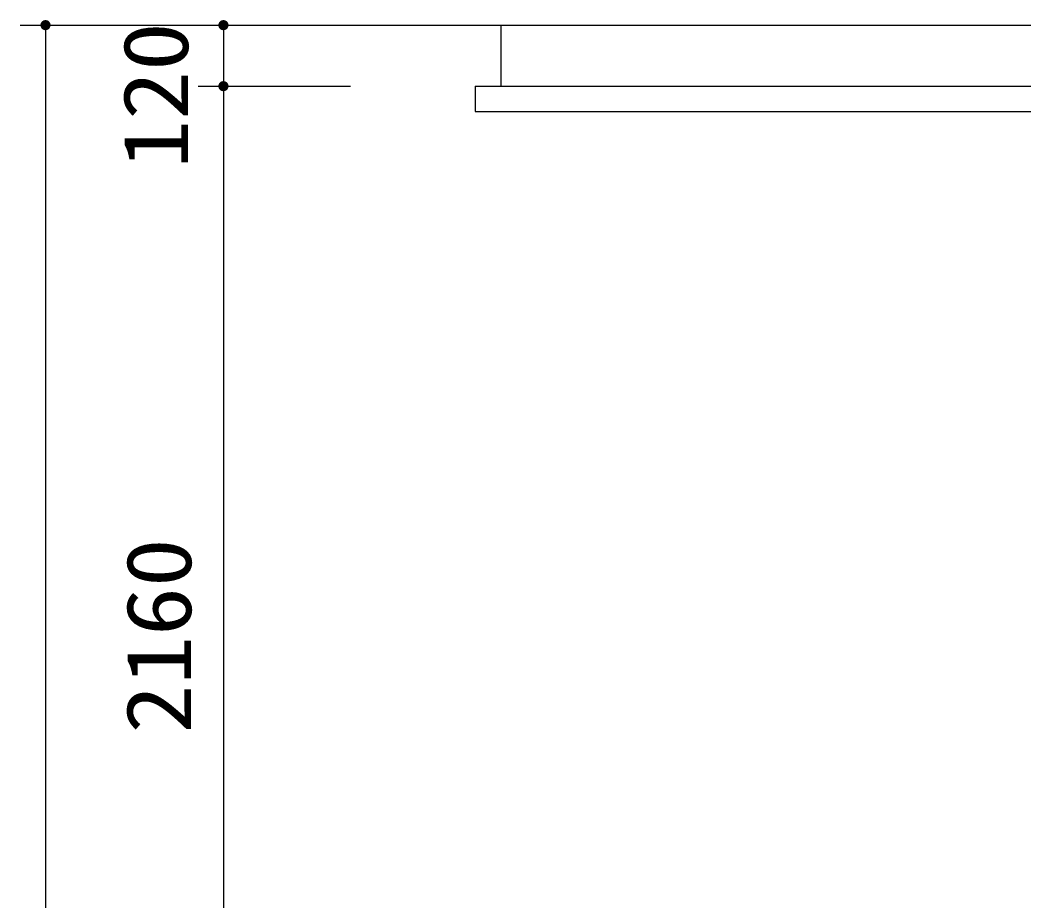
# Model space of a CAD drawing. Units: millimetres, scale not verified. Extents: x -14850 to 14850, y -10500 to 10500.
# Drawn here: x -1857 to 118, y 36 to 1769 of the extents above; entities that cross this region are included whole.
import ezdxf
from ezdxf.enums import TextEntityAlignment as Align

# ---------------------------------------------------------------- set-up
doc = ezdxf.new("R2010")
doc.units = ezdxf.units.MM
doc.header["$LTSCALE"] = 50
doc.layers.add('0-0_機器', color=2, linetype='Continuous', lineweight=25)
doc.layers.add('0-5_製作', color=5, linetype='Continuous', lineweight=25)
doc.styles.add('ＭＳ ゴシック', font='')
doc.styles.get('ＭＳ ゴシック').set_extended_font_data('MS Gothic')

msp = doc.modelspace()

# ---------------------------------------------------------------- linework, layer by layer
at = {"layer": '0-0_機器'}
for p, q in [((-1106.74, 1759.1), (1484.43, 1759.1)), ((-911.41, 1759.1), (-911.41, 1639.1)), ((-961.41, 1639.1), (-961.41, 1589.1)), ((-961.41, 1639.1), (1338.59, 1639.1)), ((-961.41, 1589.1), (1338.59, 1589.1))]:
    msp.add_line(p, q, dxfattribs=at)
at = {"layer": '0-5_製作', "color": 2}
for p, q in [((-1856.74, 1759.1), (-1106.74, 1759.1)), ((-1806.74, 1759.1), (-1806.74, -820.9)), ((-1456.74, 1759.1), (-1456.74, 1639.1)), ((-1506.74, 1639.1), (-1206.74, 1639.1)), ((-1456.74, 1639.1), (-1456.74, -520.9))]:
    msp.add_line(p, q, dxfattribs=at)
at = {"layer": '0-5_製作'}
for points in [[(-1806.74, 1769.1), (-1816.74, 1759.1), (-1816.72, 1759.73)], [(-1806.74, 1769.1), (-1806.74, 1759.1), (-1816.74, 1759.1)], [(-1806.74, 1759.1), (-1816.66, 1757.84), (-1816.74, 1759.1)], [(-1806.74, 1769.1), (-1816.72, 1759.73), (-1807.99, 1769.02)], [(-1807.99, 1769.02), (-1816.72, 1759.73), (-1816.56, 1760.97)], [(-1806.74, 1759.1), (-1816.42, 1756.61), (-1816.66, 1757.84)], [(-1807.99, 1769.02), (-1816.56, 1760.97), (-1809.23, 1768.78)], [(-1809.23, 1768.78), (-1816.56, 1760.97), (-1816.25, 1762.19)], [(-1806.74, 1759.1), (-1816.04, 1755.42), (-1816.42, 1756.61)], [(-1809.23, 1768.78), (-1816.25, 1762.19), (-1810.42, 1768.4)], [(-1810.42, 1768.4), (-1816.25, 1762.19), (-1815.79, 1763.36)], [(-1806.74, 1759.1), (-1815.5, 1754.28), (-1816.04, 1755.42)], [(-1810.42, 1768.4), (-1815.79, 1763.36), (-1811.56, 1767.86)], [(-1811.56, 1767.86), (-1815.79, 1763.36), (-1815.18, 1764.46)], [(-1806.74, 1759.1), (-1814.83, 1753.22), (-1815.5, 1754.28)], [(-1811.56, 1767.86), (-1815.18, 1764.46), (-1812.62, 1767.19)], [(-1812.62, 1767.19), (-1815.18, 1764.46), (-1814.44, 1765.47)], [(-1806.74, 1759.1), (-1814.03, 1752.25), (-1814.83, 1753.22)], [(-1812.62, 1767.19), (-1814.44, 1765.47), (-1813.58, 1766.39)], [(-1806.74, 1759.1), (-1813.11, 1751.39), (-1814.03, 1752.25)], [(-1806.74, 1749.1), (-1813.11, 1751.39), (-1806.74, 1759.1)], [(-1806.11, 1769.08), (-1806.74, 1759.1), (-1806.74, 1769.1)], [(-1804.87, 1768.92), (-1806.74, 1759.1), (-1806.11, 1769.08)], [(-1803.65, 1768.61), (-1806.74, 1759.1), (-1804.87, 1768.92)], [(-1802.48, 1768.15), (-1806.74, 1759.1), (-1803.65, 1768.61)], [(-1801.38, 1767.54), (-1806.74, 1759.1), (-1802.48, 1768.15)], [(-1800.36, 1766.8), (-1806.74, 1759.1), (-1801.38, 1767.54)], [(-1799.45, 1765.94), (-1806.74, 1759.1), (-1800.36, 1766.8)], [(-1799.45, 1765.94), (-1796.74, 1759.1), (-1806.74, 1759.1)], [(-1796.74, 1759.1), (-1806.74, 1749.1), (-1806.74, 1759.1)], [(-1796.74, 1759.1), (-1805.49, 1749.18), (-1806.74, 1749.1)], [(-1796.76, 1758.47), (-1805.49, 1749.18), (-1796.74, 1759.1)], [(-1796.92, 1757.22), (-1805.49, 1749.18), (-1796.76, 1758.47)], [(-1796.92, 1757.22), (-1804.25, 1749.41), (-1805.49, 1749.18)], [(-1797.23, 1756.01), (-1804.25, 1749.41), (-1796.92, 1757.22)], [(-1798.65, 1764.98), (-1796.74, 1759.1), (-1799.45, 1765.94)], [(-1797.98, 1763.92), (-1796.74, 1759.1), (-1798.65, 1764.98)], [(-1797.44, 1762.78), (-1796.74, 1759.1), (-1797.98, 1763.92)], [(-1797.05, 1761.58), (-1796.74, 1759.1), (-1797.44, 1762.78)], [(-1796.82, 1760.35), (-1796.74, 1759.1), (-1797.05, 1761.58)], [(-1456.74, 1759.1), (-1466.74, 1759.1), (-1466.72, 1759.73)], [(-1456.74, 1759.1), (-1466.66, 1757.84), (-1466.74, 1759.1)], [(-1456.74, 1769.1), (-1466.72, 1759.73), (-1466.56, 1760.97)], [(-1456.74, 1759.1), (-1466.72, 1759.73), (-1456.74, 1769.1)], [(-1456.74, 1759.1), (-1466.42, 1756.61), (-1466.66, 1757.84)], [(-1456.74, 1769.1), (-1466.56, 1760.97), (-1457.99, 1769.02)], [(-1457.99, 1769.02), (-1466.56, 1760.97), (-1466.25, 1762.19)], [(-1456.74, 1759.1), (-1466.04, 1755.42), (-1466.42, 1756.61)], [(-1457.99, 1769.02), (-1466.25, 1762.19), (-1459.23, 1768.78)], [(-1459.23, 1768.78), (-1466.25, 1762.19), (-1465.79, 1763.36)], [(-1456.74, 1759.1), (-1465.5, 1754.28), (-1466.04, 1755.42)], [(-1459.23, 1768.78), (-1465.79, 1763.36), (-1460.42, 1768.4)], [(-1460.42, 1768.4), (-1465.79, 1763.36), (-1465.18, 1764.46)], [(-1456.74, 1759.1), (-1464.83, 1753.22), (-1465.5, 1754.28)], [(-1460.42, 1768.4), (-1465.18, 1764.46), (-1461.56, 1767.86)], [(-1461.56, 1767.86), (-1465.18, 1764.46), (-1464.44, 1765.47)], [(-1456.74, 1759.1), (-1464.03, 1752.25), (-1464.83, 1753.22)], [(-1461.56, 1767.86), (-1464.44, 1765.47), (-1462.62, 1767.19)], [(-1462.62, 1767.19), (-1464.44, 1765.47), (-1463.58, 1766.39)], [(-1456.74, 1749.1), (-1464.03, 1752.25), (-1456.74, 1759.1)], [(-1456.11, 1769.08), (-1456.74, 1759.1), (-1456.74, 1769.1)], [(-1454.87, 1768.92), (-1456.74, 1759.1), (-1456.11, 1769.08)], [(-1453.65, 1768.61), (-1456.74, 1759.1), (-1454.87, 1768.92)], [(-1452.48, 1768.15), (-1456.74, 1759.1), (-1453.65, 1768.61)], [(-1451.38, 1767.54), (-1456.74, 1759.1), (-1452.48, 1768.15)], [(-1450.36, 1766.8), (-1456.74, 1759.1), (-1451.38, 1767.54)], [(-1449.45, 1765.94), (-1456.74, 1759.1), (-1450.36, 1766.8)], [(-1448.65, 1764.98), (-1456.74, 1759.1), (-1449.45, 1765.94)], [(-1448.65, 1764.98), (-1446.74, 1759.1), (-1456.74, 1759.1)], [(-1446.74, 1759.1), (-1456.74, 1749.1), (-1456.74, 1759.1)], [(-1446.76, 1758.47), (-1456.74, 1749.1), (-1446.74, 1759.1)], [(-1446.92, 1757.22), (-1456.74, 1749.1), (-1446.76, 1758.47)], [(-1446.92, 1757.22), (-1455.49, 1749.18), (-1456.74, 1749.1)], [(-1447.23, 1756.01), (-1455.49, 1749.18), (-1446.92, 1757.22)], [(-1447.98, 1763.92), (-1446.74, 1759.1), (-1448.65, 1764.98)], [(-1447.44, 1762.78), (-1446.74, 1759.1), (-1447.98, 1763.92)], [(-1447.05, 1761.58), (-1446.74, 1759.1), (-1447.44, 1762.78)], [(-1446.82, 1760.35), (-1446.74, 1759.1), (-1447.05, 1761.58)], [(-1806.74, 1749.1), (-1812.1, 1750.65), (-1813.11, 1751.39)], [(-1806.74, 1749.1), (-1811, 1750.05), (-1812.1, 1750.65)], [(-1806.74, 1749.1), (-1809.83, 1749.59), (-1811, 1750.05)], [(-1806.74, 1749.1), (-1808.61, 1749.27), (-1809.83, 1749.59)], [(-1806.74, 1749.1), (-1807.37, 1749.12), (-1808.61, 1749.27)], [(-1797.23, 1756.01), (-1803.06, 1749.8), (-1804.25, 1749.41)], [(-1797.69, 1754.84), (-1803.06, 1749.8), (-1797.23, 1756.01)], [(-1797.69, 1754.84), (-1801.92, 1750.33), (-1803.06, 1749.8)], [(-1798.3, 1753.74), (-1801.92, 1750.33), (-1797.69, 1754.84)], [(-1798.3, 1753.74), (-1800.86, 1751.01), (-1801.92, 1750.33)], [(-1799.03, 1752.72), (-1800.86, 1751.01), (-1798.3, 1753.74)], [(-1799.03, 1752.72), (-1799.89, 1751.81), (-1800.86, 1751.01)], [(-1456.74, 1749.1), (-1463.11, 1751.39), (-1464.03, 1752.25)], [(-1456.74, 1749.1), (-1462.1, 1750.65), (-1463.11, 1751.39)], [(-1456.74, 1749.1), (-1461, 1750.05), (-1462.1, 1750.65)], [(-1456.74, 1749.1), (-1459.83, 1749.59), (-1461, 1750.05)], [(-1456.74, 1749.1), (-1458.61, 1749.27), (-1459.83, 1749.59)], [(-1456.74, 1749.1), (-1457.37, 1749.12), (-1458.61, 1749.27)], [(-1447.23, 1756.01), (-1454.25, 1749.41), (-1455.49, 1749.18)], [(-1447.69, 1754.84), (-1454.25, 1749.41), (-1447.23, 1756.01)], [(-1447.69, 1754.84), (-1453.06, 1749.8), (-1454.25, 1749.41)], [(-1448.3, 1753.74), (-1453.06, 1749.8), (-1447.69, 1754.84)], [(-1448.3, 1753.74), (-1451.92, 1750.33), (-1453.06, 1749.8)], [(-1449.03, 1752.72), (-1451.92, 1750.33), (-1448.3, 1753.74)], [(-1449.03, 1752.72), (-1450.86, 1751.01), (-1451.92, 1750.33)], [(-1449.89, 1751.81), (-1450.86, 1751.01), (-1449.03, 1752.72)], [(-1456.74, 1639.1), (-1466.74, 1639.1), (-1466.72, 1639.73)], [(-1456.74, 1639.1), (-1466.66, 1637.84), (-1466.74, 1639.1)], [(-1456.74, 1649.1), (-1466.72, 1639.73), (-1466.56, 1640.97)], [(-1456.74, 1639.1), (-1466.72, 1639.73), (-1456.74, 1649.1)], [(-1456.74, 1639.1), (-1466.42, 1636.61), (-1466.66, 1637.84)], [(-1456.74, 1649.1), (-1466.56, 1640.97), (-1457.99, 1649.02)], [(-1457.99, 1649.02), (-1466.56, 1640.97), (-1466.25, 1642.19)], [(-1456.74, 1639.1), (-1466.04, 1635.42), (-1466.42, 1636.61)], [(-1457.99, 1649.02), (-1466.25, 1642.19), (-1459.23, 1648.78)], [(-1459.23, 1648.78), (-1466.25, 1642.19), (-1465.79, 1643.36)], [(-1456.74, 1639.1), (-1465.5, 1634.28), (-1466.04, 1635.42)], [(-1459.23, 1648.78), (-1465.79, 1643.36), (-1460.42, 1648.4)], [(-1460.42, 1648.4), (-1465.79, 1643.36), (-1465.18, 1644.46)], [(-1456.74, 1639.1), (-1464.83, 1633.22), (-1465.5, 1634.28)], [(-1460.42, 1648.4), (-1465.18, 1644.46), (-1461.56, 1647.86)], [(-1461.56, 1647.86), (-1465.18, 1644.46), (-1464.44, 1645.47)], [(-1456.74, 1639.1), (-1464.03, 1632.25), (-1464.83, 1633.22)], [(-1461.56, 1647.86), (-1464.44, 1645.47), (-1462.62, 1647.19)], [(-1462.62, 1647.19), (-1464.44, 1645.47), (-1463.58, 1646.39)], [(-1456.74, 1629.1), (-1464.03, 1632.25), (-1456.74, 1639.1)], [(-1456.11, 1649.08), (-1456.74, 1639.1), (-1456.74, 1649.1)], [(-1454.87, 1648.92), (-1456.74, 1639.1), (-1456.11, 1649.08)], [(-1453.65, 1648.61), (-1456.74, 1639.1), (-1454.87, 1648.92)], [(-1452.48, 1648.15), (-1456.74, 1639.1), (-1453.65, 1648.61)], [(-1451.38, 1647.54), (-1456.74, 1639.1), (-1452.48, 1648.15)], [(-1450.36, 1646.8), (-1456.74, 1639.1), (-1451.38, 1647.54)], [(-1449.45, 1645.94), (-1456.74, 1639.1), (-1450.36, 1646.8)], [(-1448.65, 1644.98), (-1456.74, 1639.1), (-1449.45, 1645.94)], [(-1448.65, 1644.98), (-1446.74, 1639.1), (-1456.74, 1639.1)], [(-1446.74, 1639.1), (-1456.74, 1629.1), (-1456.74, 1639.1)], [(-1446.76, 1638.47), (-1456.74, 1629.1), (-1446.74, 1639.1)], [(-1447.98, 1643.92), (-1446.74, 1639.1), (-1448.65, 1644.98)], [(-1447.44, 1642.78), (-1446.74, 1639.1), (-1447.98, 1643.92)], [(-1447.05, 1641.58), (-1446.74, 1639.1), (-1447.44, 1642.78)], [(-1446.82, 1640.35), (-1446.74, 1639.1), (-1447.05, 1641.58)], [(-1456.74, 1629.1), (-1463.11, 1631.39), (-1464.03, 1632.25)], [(-1456.74, 1629.1), (-1462.1, 1630.65), (-1463.11, 1631.39)], [(-1456.74, 1629.1), (-1461, 1630.05), (-1462.1, 1630.65)], [(-1456.74, 1629.1), (-1459.83, 1629.59), (-1461, 1630.05)], [(-1456.74, 1629.1), (-1458.61, 1629.27), (-1459.83, 1629.59)], [(-1456.74, 1629.1), (-1457.37, 1629.12), (-1458.61, 1629.27)], [(-1446.92, 1637.22), (-1456.74, 1629.1), (-1446.76, 1638.47)], [(-1446.92, 1637.22), (-1455.49, 1629.18), (-1456.74, 1629.1)], [(-1447.23, 1636.01), (-1455.49, 1629.18), (-1446.92, 1637.22)], [(-1447.23, 1636.01), (-1454.25, 1629.41), (-1455.49, 1629.18)], [(-1447.69, 1634.84), (-1454.25, 1629.41), (-1447.23, 1636.01)], [(-1447.69, 1634.84), (-1453.06, 1629.8), (-1454.25, 1629.41)], [(-1448.3, 1633.74), (-1453.06, 1629.8), (-1447.69, 1634.84)], [(-1448.3, 1633.74), (-1451.92, 1630.33), (-1453.06, 1629.8)], [(-1449.03, 1632.72), (-1451.92, 1630.33), (-1448.3, 1633.74)], [(-1449.03, 1632.72), (-1450.86, 1631.01), (-1451.92, 1630.33)], [(-1449.89, 1631.81), (-1450.86, 1631.01), (-1449.03, 1632.72)]]:
    msp.add_solid(points, dxfattribs=at)

# ---------------------------------------------------------------- texts
at = {"layer": '0-5_製作', "color": 4, "style": 'ＭＳ ゴシック', "width": 1.1}
for s, p in [('120', (-1487.73, 1476.69)), ('2160', (-1481.74, 365.35))]:
    msp.add_text(s, height=128.4, rotation=90, dxfattribs=at).set_placement(p, align=Align.BOTTOM_LEFT)

doc.saveas('drawing.dxf')
